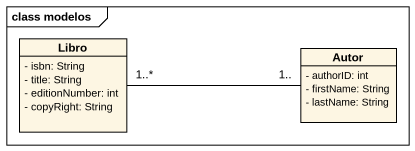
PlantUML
@startuml
mainframe class modelos
hide circle
hide empty members
skinparam classAttributeIconSize 0
class Libro {
  - isbn: String
  - title: String
  - editionNumber: int
  - copyRight: String
}
class Autor {
  - authorID: int
  - firstName: String
  - lastName: String
}
Libro "1..*" -right- "1.." Autor
@enduml
